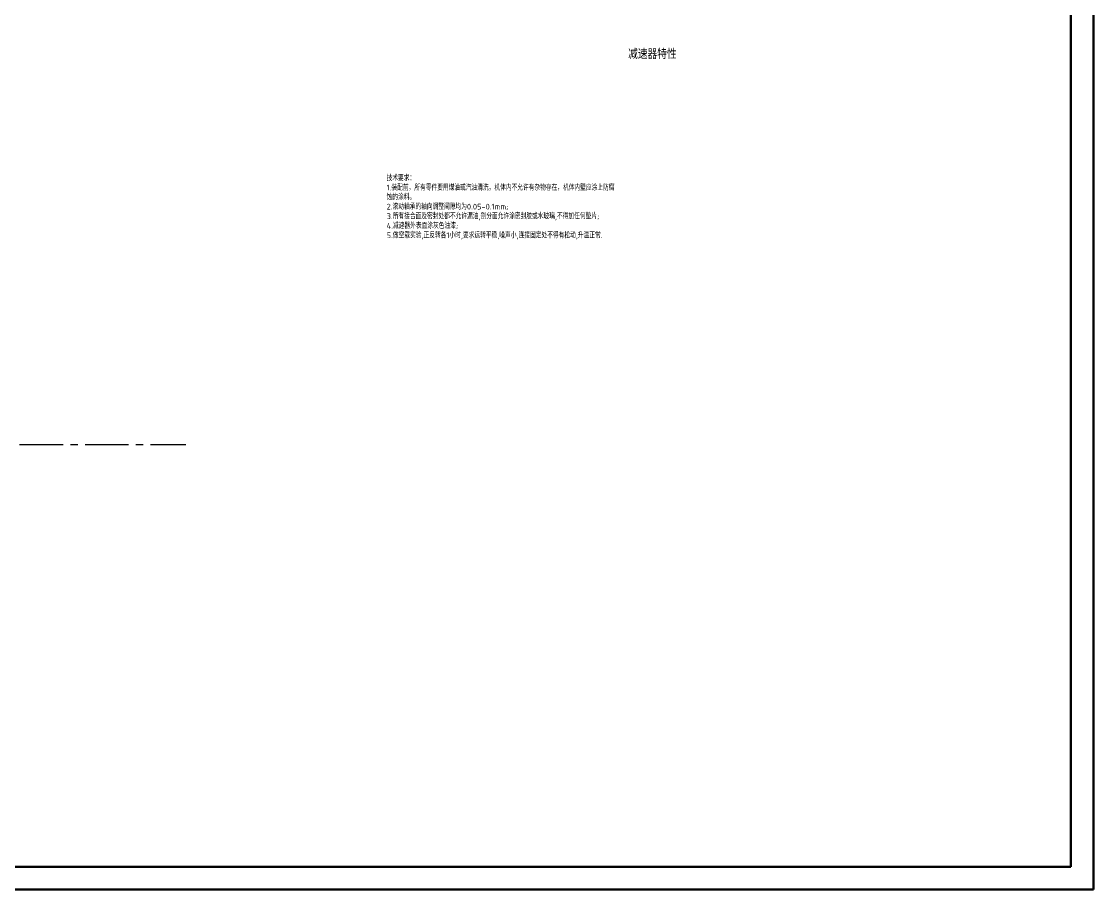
# Model space of a CAD drawing. Header units: millimetres. Extents: x 0 to 1189, y 0 to 841.
# Drawn here: x 720.3 to 1189, y 0 to 379.4 of the extents above; entities that cross this region are included whole.
import ezdxf

# ---------------------------------------------------------------- set-up
doc = ezdxf.new("R2010")
doc.units = ezdxf.units.MM
doc.linetypes.add('CENTER2', pattern=[28.575000000000003, 19.05, -3.175, 3.175, -3.175])
for name, color, linetype, lineweight in [('中心线', 1, 'CENTER2', 25), ('粗实线', 7, 'Continuous', 50), ('细实线', 7, 'Continuous', 25)]:
    doc.layers.add(name, color=color, linetype=linetype, lineweight=lineweight)
doc.styles.add('样式 1', font='gbenor.shx', dxfattribs={"bigfont": 'gbcbig.shx'})

msp = doc.modelspace()

# ---------------------------------------------------------------- linework, layer by layer
at = {"layer": '中心线'}
msp.add_line((719.5573779174097, 194.550670336449), (792.1998495697935, 194.550670336449), dxfattribs=at)
at = {"layer": '粗实线'}
for p, q in [((1189, 0), (1189, 840.9999999999999)), ((1179, 10), (1179, 830.9999999999999)), ((25, 10), (1179, 10)), ((0, 0), (1189, 0))]:
    msp.add_line(p, q, dxfattribs=at)

# ---------------------------------------------------------------- texts
at = {"layer": '细实线', "ltscale": 3, "insert": (1001.787393288736, 365.1651142959261), "char_height": 4.242000000000001, "attachment_point": 5, "style": '样式 1'}
msp.add_mtext_dynamic_manual_height_columns('\\pxqj;减速器特性', width=32.49018778817013, gutter_width=1.414, heights=[4.066163414343212], dxfattribs=at)
at = {"layer": '细实线', "insert": (879.971218623743, 312.2300336410353), "char_height": 2.5, "attachment_point": 1, "style": '样式 1'}
msp.add_mtext_dynamic_manual_height_columns('技术要求：\\P1.装配前，所有零件要用煤油或汽油清洗，机体内不允许有杂物存在，机体内壁应涂上防腐蚀的涂料。\\P2.滚动轴承的轴向调整间隙均为0.05-0.1mm;\\P3.所有接合面及密封处都不允许漏油,剖分面允许涂密封胶或水玻璃,不得加任何垫片;\\P4.减速器外表面涂灰色油漆;\\P5.做空载实验,正反转各1小时,要求运转平稳,噪声小,连接固定处不得有松动,升温正常.', width=99.66359643101168, gutter_width=12.5, heights=[0], dxfattribs=at)

doc.saveas('drawing.dxf')
